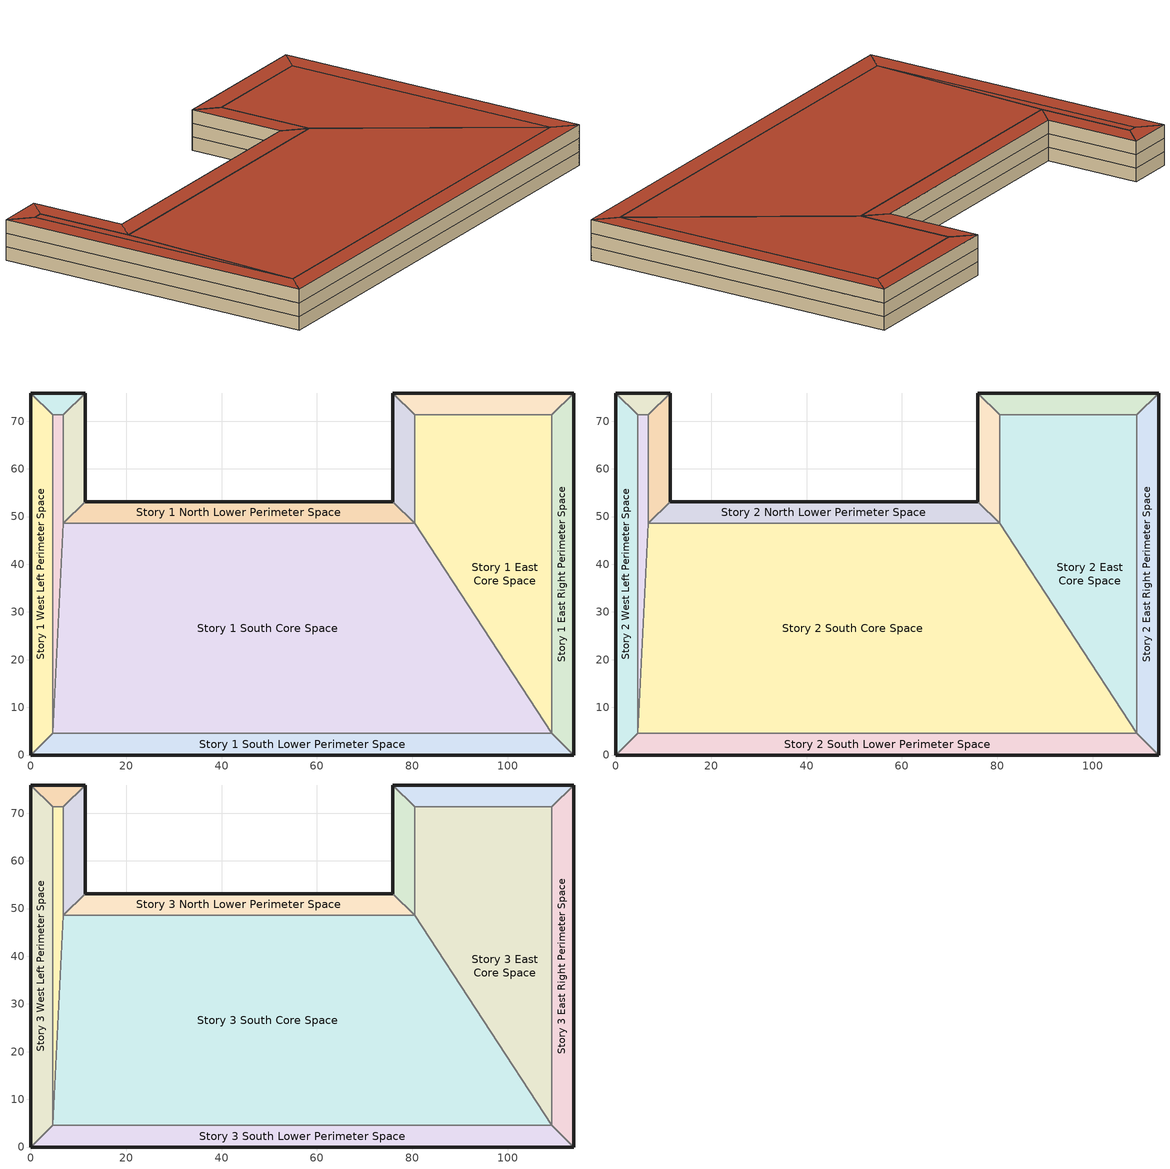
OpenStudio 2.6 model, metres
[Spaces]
Story 1 West Left Perimeter Space
 floor ground: 0,0 0,75.9 4.57,71.33 4.57,4.57 z0
 wall outside: 0,75.9 0,0 z0:3.2
 wall to Story 1 North Left Perimeter Space: 4.57,71.33 0,75.9 z0:3.2
 wall to Story 1 West Core Space: 4.57,4.57 4.57,71.33 z0:3.2
 wall to Story 1 South Lower Perimeter Space: 0,0 4.57,4.57 z0:3.2
Story 1 North Left Perimeter Space
 floor ground: 0,75.9 11.39,75.9 6.82,71.33 4.57,71.33 z0
 wall outside: 11.39,75.9 0,75.9 z0:3.2
 wall to Story 1 East Left Perimeter Space: 6.82,71.33 11.39,75.9 z0:3.2
 wall to Story 1 West Core Space: 4.57,71.33 6.82,71.33 z0:3.2
Story 1 East Left Perimeter Space
 floor ground: 11.39,75.9 11.39,53.13 6.82,48.56 6.82,71.33 z0
 wall outside: 11.39,53.13 11.39,75.9 z0:3.2
 wall to Story 1 North Lower Perimeter Space: 6.82,48.56 11.39,53.13 z0:3.2
 wall to Story 1 West Core Space: 6.82,71.33 6.82,48.56 z0:3.2
Story 1 North Lower Perimeter Space
 floor ground: 11.39,53.13 75.9,53.13 80.47,48.56 6.82,48.56 z0
 wall outside: 75.9,53.13 11.39,53.13 z0:3.2
 wall to Story 1 West Right Perimeter Space: 80.47,48.56 75.9,53.13 z0:3.2
 wall to Story 1 South Core Space: 6.82,48.56 80.47,48.56 z0:3.2
Story 1 West Right Perimeter Space
 floor ground: 75.9,53.13 75.9,75.9 80.47,71.33 80.47,48.56 z0
 wall outside: 75.9,75.9 75.9,53.13 z0:3.2
 wall to Story 1 North Right Perimeter Space: 80.47,71.33 75.9,75.9 z0:3.2
 wall to Story 1 East Core Space: 80.47,48.56 80.47,71.33 z0:3.2
Story 1 North Right Perimeter Space
 floor ground: 75.9,75.9 113.86,75.9 109.29,71.33 80.47,71.33 z0
 wall outside: 113.86,75.9 75.9,75.9 z0:3.2
 wall to Story 1 East Right Perimeter Space: 109.29,71.33 113.86,75.9 z0:3.2
 wall to Story 1 East Core Space: 80.47,71.33 109.29,71.33 z0:3.2
Story 1 East Right Perimeter Space
 floor ground: 113.86,75.9 113.86,0 109.29,4.57 109.29,71.33 z0
 wall outside: 113.86,0 113.86,75.9 z0:3.2
 wall to Story 1 South Lower Perimeter Space: 109.29,4.57 113.86,0 z0:3.2
 wall to Story 1 East Core Space: 109.29,71.33 109.29,4.57 z0:3.2
Story 1 South Lower Perimeter Space
 floor ground: 113.86,0 0,0 4.57,4.57 109.29,4.57 z0
 wall outside: 0,0 113.86,0 z0:3.2
 wall to Story 1 South Core Space: 109.29,4.57 4.57,4.57 z0:3.2
Story 1 West Core Space
 floor ground: 4.57,4.57 4.57,71.33 6.82,71.33 6.82,48.56 z0
 wall to Story 1 South Core Space: 4.57,4.57 6.82,48.56 z0:3.2
Story 1 South Core Space
 floor ground: 6.82,48.56 80.47,48.56 109.29,4.57 4.57,4.57 z0
 wall to Story 1 East Core Space: 109.29,4.57 80.47,48.56 z0:3.2
Story 1 East Core Space
 floor ground: 80.47,48.56 80.47,71.33 109.29,71.33 109.29,4.57 z0
Story 2 West Left Perimeter Space
 floor to Story 1 West Left Perimeter Space: 0,0 0,75.9 4.57,71.33 4.57,4.57 z3.2
 wall outside: 0,75.9 0,0 z3.2:6.4
 wall to Story 2 North Left Perimeter Space: 4.57,71.33 0,75.9 z3.2:6.4
 wall to Story 2 West Core Space: 4.57,4.57 4.57,71.33 z3.2:6.4
 wall to Story 2 South Lower Perimeter Space: 0,0 4.57,4.57 z3.2:6.4
Story 2 North Left Perimeter Space
 floor to Story 1 North Left Perimeter Space: 0,75.9 11.39,75.9 6.82,71.33 4.57,71.33 z3.2
 wall outside: 11.39,75.9 0,75.9 z3.2:6.4
 wall to Story 2 East Left Perimeter Space: 6.82,71.33 11.39,75.9 z3.2:6.4
 wall to Story 2 West Core Space: 4.57,71.33 6.82,71.33 z3.2:6.4
Story 2 East Left Perimeter Space
 floor to Story 1 East Left Perimeter Space: 11.39,75.9 11.39,53.13 6.82,48.56 6.82,71.33 z3.2
 wall outside: 11.39,53.13 11.39,75.9 z3.2:6.4
 wall to Story 2 North Lower Perimeter Space: 6.82,48.56 11.39,53.13 z3.2:6.4
 wall to Story 2 West Core Space: 6.82,71.33 6.82,48.56 z3.2:6.4
Story 2 North Lower Perimeter Space
 floor to Story 1 North Lower Perimeter Space: 11.39,53.13 75.9,53.13 80.47,48.56 6.82,48.56 z3.2
 wall outside: 75.9,53.13 11.39,53.13 z3.2:6.4
 wall to Story 2 West Right Perimeter Space: 80.47,48.56 75.9,53.13 z3.2:6.4
 wall to Story 2 South Core Space: 6.82,48.56 80.47,48.56 z3.2:6.4
Story 2 West Right Perimeter Space
 floor to Story 1 West Right Perimeter Space: 75.9,53.13 75.9,75.9 80.47,71.33 80.47,48.56 z3.2
 wall outside: 75.9,75.9 75.9,53.13 z3.2:6.4
 wall to Story 2 North Right Perimeter Space: 80.47,71.33 75.9,75.9 z3.2:6.4
 wall to Story 2 East Core Space: 80.47,48.56 80.47,71.33 z3.2:6.4
Story 2 North Right Perimeter Space
 floor to Story 1 North Right Perimeter Space: 75.9,75.9 113.86,75.9 109.29,71.33 80.47,71.33 z3.2
 wall outside: 113.86,75.9 75.9,75.9 z3.2:6.4
 wall to Story 2 East Right Perimeter Space: 109.29,71.33 113.86,75.9 z3.2:6.4
 wall to Story 2 East Core Space: 80.47,71.33 109.29,71.33 z3.2:6.4
Story 2 East Right Perimeter Space
 floor to Story 1 East Right Perimeter Space: 113.86,75.9 113.86,0 109.29,4.57 109.29,71.33 z3.2
 wall outside: 113.86,0 113.86,75.9 z3.2:6.4
 wall to Story 2 South Lower Perimeter Space: 109.29,4.57 113.86,0 z3.2:6.4
 wall to Story 2 East Core Space: 109.29,71.33 109.29,4.57 z3.2:6.4
Story 2 South Lower Perimeter Space
 floor to Story 1 South Lower Perimeter Space: 113.86,0 0,0 4.57,4.57 109.29,4.57 z3.2
 wall outside: 0,0 113.86,0 z3.2:6.4
 wall to Story 2 South Core Space: 109.29,4.57 4.57,4.57 z3.2:6.4
Story 2 West Core Space
 floor to Story 1 West Core Space: 4.57,4.57 4.57,71.33 6.82,71.33 6.82,48.56 z3.2
 wall to Story 2 South Core Space: 4.57,4.57 6.82,48.56 z3.2:6.4
Story 2 South Core Space
 floor to Story 1 South Core Space: 6.82,48.56 80.47,48.56 109.29,4.57 4.57,4.57 z3.2
 wall to Story 2 East Core Space: 109.29,4.57 80.47,48.56 z3.2:6.4
Story 2 East Core Space
 floor to Story 1 East Core Space: 80.47,48.56 80.47,71.33 109.29,71.33 109.29,4.57 z3.2
Story 3 West Left Perimeter Space
 floor to Story 2 West Left Perimeter Space: 0,0 0,75.9 4.57,71.33 4.57,4.57 z6.4
 wall outside: 0,75.9 0,0 z6.4:9.6
 wall to Story 3 North Left Perimeter Space: 4.57,71.33 0,75.9 z6.4:9.6
 wall to Story 3 West Core Space: 4.57,4.57 4.57,71.33 z6.4:9.6
 wall to Story 3 South Lower Perimeter Space: 0,0 4.57,4.57 z6.4:9.6
 roof outside: 4.57,4.57 4.57,71.33 0,75.9 0,0 z9.6
Story 3 North Left Perimeter Space
 floor to Story 2 North Left Perimeter Space: 0,75.9 11.39,75.9 6.82,71.33 4.57,71.33 z6.4
 wall outside: 11.39,75.9 0,75.9 z6.4:9.6
 wall to Story 3 East Left Perimeter Space: 6.82,71.33 11.39,75.9 z6.4:9.6
 wall to Story 3 West Core Space: 4.57,71.33 6.82,71.33 z6.4:9.6
 roof outside: 4.57,71.33 6.82,71.33 11.39,75.9 0,75.9 z9.6
Story 3 East Left Perimeter Space
 floor to Story 2 East Left Perimeter Space: 11.39,75.9 11.39,53.13 6.82,48.56 6.82,71.33 z6.4
 wall outside: 11.39,53.13 11.39,75.9 z6.4:9.6
 wall to Story 3 North Lower Perimeter Space: 6.82,48.56 11.39,53.13 z6.4:9.6
 wall to Story 3 West Core Space: 6.82,71.33 6.82,48.56 z6.4:9.6
 roof outside: 6.82,71.33 6.82,48.56 11.39,53.13 11.39,75.9 z9.6
Story 3 North Lower Perimeter Space
 floor to Story 2 North Lower Perimeter Space: 11.39,53.13 75.9,53.13 80.47,48.56 6.82,48.56 z6.4
 wall outside: 75.9,53.13 11.39,53.13 z6.4:9.6
 wall to Story 3 West Right Perimeter Space: 80.47,48.56 75.9,53.13 z6.4:9.6
 wall to Story 3 South Core Space: 6.82,48.56 80.47,48.56 z6.4:9.6
 roof outside: 6.82,48.56 80.47,48.56 75.9,53.13 11.39,53.13 z9.6
Story 3 West Right Perimeter Space
 floor to Story 2 West Right Perimeter Space: 75.9,53.13 75.9,75.9 80.47,71.33 80.47,48.56 z6.4
 wall outside: 75.9,75.9 75.9,53.13 z6.4:9.6
 wall to Story 3 North Right Perimeter Space: 80.47,71.33 75.9,75.9 z6.4:9.6
 wall to Story 3 East Core Space: 80.47,48.56 80.47,71.33 z6.4:9.6
 roof outside: 80.47,48.56 80.47,71.33 75.9,75.9 75.9,53.13 z9.6
Story 3 North Right Perimeter Space
 floor to Story 2 North Right Perimeter Space: 75.9,75.9 113.86,75.9 109.29,71.33 80.47,71.33 z6.4
 wall outside: 113.86,75.9 75.9,75.9 z6.4:9.6
 wall to Story 3 East Right Perimeter Space: 109.29,71.33 113.86,75.9 z6.4:9.6
 wall to Story 3 East Core Space: 80.47,71.33 109.29,71.33 z6.4:9.6
 roof outside: 80.47,71.33 109.29,71.33 113.86,75.9 75.9,75.9 z9.6
Story 3 East Right Perimeter Space
 floor to Story 2 East Right Perimeter Space: 113.86,75.9 113.86,0 109.29,4.57 109.29,71.33 z6.4
 wall outside: 113.86,0 113.86,75.9 z6.4:9.6
 wall to Story 3 South Lower Perimeter Space: 109.29,4.57 113.86,0 z6.4:9.6
 wall to Story 3 East Core Space: 109.29,71.33 109.29,4.57 z6.4:9.6
 roof outside: 109.29,71.33 109.29,4.57 113.86,0 113.86,75.9 z9.6
Story 3 South Lower Perimeter Space
 floor to Story 2 South Lower Perimeter Space: 113.86,0 0,0 4.57,4.57 109.29,4.57 z6.4
 wall outside: 0,0 113.86,0 z6.4:9.6
 wall to Story 3 South Core Space: 109.29,4.57 4.57,4.57 z6.4:9.6
 roof outside: 109.29,4.57 4.57,4.57 0,0 113.86,0 z9.6
Story 3 West Core Space
 floor to Story 2 West Core Space: 4.57,4.57 4.57,71.33 6.82,71.33 6.82,48.56 z6.4
 wall to Story 3 South Core Space: 4.57,4.57 6.82,48.56 z6.4:9.6
 roof outside: 6.82,48.56 6.82,71.33 4.57,71.33 4.57,4.57 z9.6
Story 3 South Core Space
 floor to Story 2 South Core Space: 6.82,48.56 80.47,48.56 109.29,4.57 4.57,4.57 z6.4
 wall to Story 3 East Core Space: 109.29,4.57 80.47,48.56 z6.4:9.6
 roof outside: 4.57,4.57 109.29,4.57 80.47,48.56 6.82,48.56 z9.6
Story 3 East Core Space
 floor to Story 2 East Core Space: 80.47,48.56 80.47,71.33 109.29,71.33 109.29,4.57 z6.4
 roof outside: 109.29,4.57 109.29,71.33 80.47,71.33 80.47,48.56 z9.6
[Building]
U shape
[BuildingStory] Nominal Floor to Floor Height {m}=3.2
Name | Nominal Z Coordinate {m}
Story 1 | 0
Story 2 | 3.2
Story 3 | 6.4
[Space]
Name | Building Story
Story 1 West Left Perimeter Space; Story 1 North Left Perimeter Space; Story 1 East Left Perimeter Space; Story 1 North Lower Perimeter Space; Story 1 West Right Perimeter Space; Story 1 North Right Perimeter Space; Story 1 East Right Perimeter Space; Story 1 South Lower Perimeter Space; Story 1 West Core Space; Story 1 South Core Space; Story 1 East Core Space | Story 1
Story 2 West Left Perimeter Space; Story 2 North Left Perimeter Space; Story 2 East Left Perimeter Space; Story 2 North Lower Perimeter Space; Story 2 West Right Perimeter Space; Story 2 North Right Perimeter Space; Story 2 East Right Perimeter Space; Story 2 South Lower Perimeter Space; Story 2 West Core Space; Story 2 South Core Space; Story 2 East Core Space | Story 2
Story 3 West Left Perimeter Space; Story 3 North Left Perimeter Space; Story 3 East Left Perimeter Space; Story 3 North Lower Perimeter Space; Story 3 West Right Perimeter Space; Story 3 North Right Perimeter Space; Story 3 East Right Perimeter Space; Story 3 South Lower Perimeter Space; Story 3 West Core Space; Story 3 South Core Space; Story 3 East Core Space | Story 3
